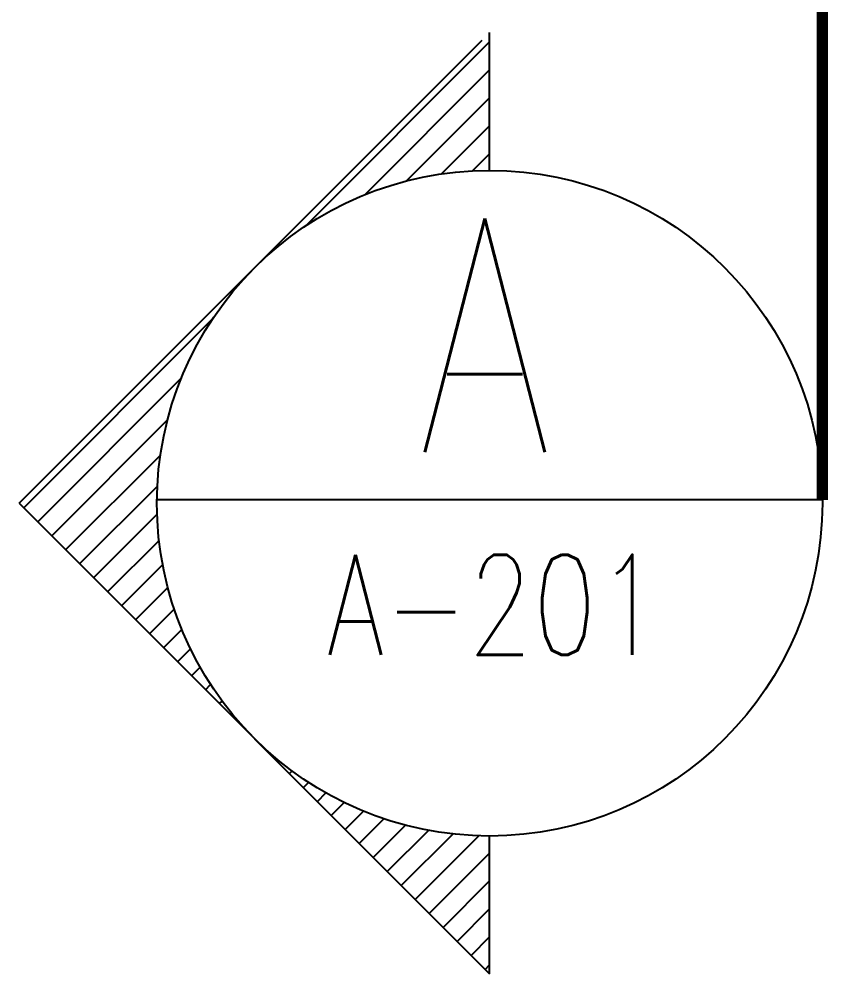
# Model space of a CAD drawing. Header units: millimetres. Extents: x 1180970 to 1231451, y -5737889 to -5695638.
# Drawn here: x 1202248 to 1204066, y -5732231 to -5730086 of the extents above; entities that cross this region are included whole.
import ezdxf

# ---------------------------------------------------------------- set-up
doc = ezdxf.new("R2010")
doc.units = ezdxf.units.MM
doc.header["$LTSCALE"] = 1000
doc.header["$MEASUREMENT"] = 0
doc.linetypes.add('AUDIT_D_120904163729-0', pattern=[0])
doc.linetypes.add('T8(T9 IS SIMILAR) - GROUND FLOOR - DIMENSION & TEXTING$0$T8_REFUGE COLUMNS$0$HIDDEN', pattern=[0.375, 0.25, -0.125])
doc.layers.get('0').update_dxf_attribs({"linetype": 'AUDIT_D_120904163729-0'})
doc.layers.add('T8(T9 IS SIMILAR) - GROUND FLOOR - DIMENSION & TEXTING$0$T8_REFUGE COLUMNS$0$SECTSYMBOL', color=3, linetype='Continuous')
doc.layers.add('T8(T9 IS SIMILAR) - GROUND FLOOR - DIMENSION & TEXTING$0$T8_REFUGE COLUMNS$0$TEXTB', color=2, linetype='Continuous')
doc.styles.add('T8(T9 IS SIMILAR) - GROUND FLOOR - DIMENSION & TEXTING$0$T8_REFUGE COLUMNS$0$ROMANS', font='romans.shx', dxfattribs={"width": 0.75})

# ---------------------------------------------------------------- blocks, each defined once
blk = doc.blocks.new('T8(T9 IS SIMILAR) - GROUND FLOOR - DIMENSION & TEXTING')
at = {"layer": 'T8(T9 IS SIMILAR) - GROUND FLOOR - DIMENSION & TEXTING$0$T8_REFUGE COLUMNS$0$SECTSYMBOL'}
h = blk.add_hatch(dxfattribs=at)
h.set_pattern_fill('ANSI31', color=8, scale=355.5, angle=990, style=0)
h.set_pattern_definition([(225, (295225.997, -7112941.113), (-31.4220576, 31.4220576), [])])
h.paths.add_polyline_path([(1202777.2, -5730644.7), (1202248.4, -5731173.4), (1202777.2, -5731702.2, -0.198912), (1202558.2, -5731173.4, -0.198912)])
h.paths.add_polyline_path([(1202777.2, -5731702.2), (1203305.9, -5732230.9), (1203305.9, -5731921.2, -0.198912)])
h.paths.add_polyline_path([(1203305.9, -5730116), (1202777.2, -5730644.7, -0.198912), (1203305.9, -5730425.7)])
at = {"color": 4, "linetype": 'T8(T9 IS SIMILAR) - GROUND FLOOR - DIMENSION & TEXTING$0$T8_REFUGE COLUMNS$0$HIDDEN', "ltscale": 5, "const_width": 25, "elevation": 0.1}
blk.add_lwpolyline([(1204053.5, -5731166.1), (1204053.5, -5729135.2)], dxfattribs=at)
at = {"layer": 'T8(T9 IS SIMILAR) - GROUND FLOOR - DIMENSION & TEXTING$0$T8_REFUGE COLUMNS$0$SECTSYMBOL', "color": 2}
for p, q in [((1203305.9, -5730425.7, 0.1), (1203305.9, -5730116, 0.1)), ((1202248.4, -5731173.4, 0.1), (1203289.1, -5730132.8, 0.1)), ((1204053.5, -5731166.1, 0.1), (1202558.2, -5731166.1, 0.1)), ((1202248.4, -5731173.4, 0.1), (1203305.9, -5732230.9, 0.1)), ((1203305.9, -5732230.9, 0.1), (1203305.9, -5731921.2, 0.1))]:
    blk.add_line(p, q, dxfattribs=at)
at = {"layer": 'T8(T9 IS SIMILAR) - GROUND FLOOR - DIMENSION & TEXTING$0$T8_REFUGE COLUMNS$0$SECTSYMBOL', "color": 6}
blk.add_circle((1203305.9, -5731173.4, 0.1), 747.7, dxfattribs=at)
at = {"layer": 'T8(T9 IS SIMILAR) - GROUND FLOOR - DIMENSION & TEXTING$0$T8_REFUGE COLUMNS$0$TEXTB', "style": 'T8(T9 IS SIMILAR) - GROUND FLOOR - DIMENSION & TEXTING$0$T8_REFUGE COLUMNS$0$ROMANS', "width": 0.75}
for s, height, p in [('A', 525, (1203143.2, -5731058.8, 0.1)), ('A-201', 225, (1202939.3, -5731514.3, 0.1))]:
    blk.add_text(s, height=height, dxfattribs=at).set_placement(p)

msp = doc.modelspace()

# ---------------------------------------------------------------- block references
at = {"linetype": 'ByBlock'}
msp.add_blockref('T8(T9 IS SIMILAR) - GROUND FLOOR - DIMENSION & TEXTING', (0, 0), dxfattribs=at)

doc.saveas('drawing.dxf')
